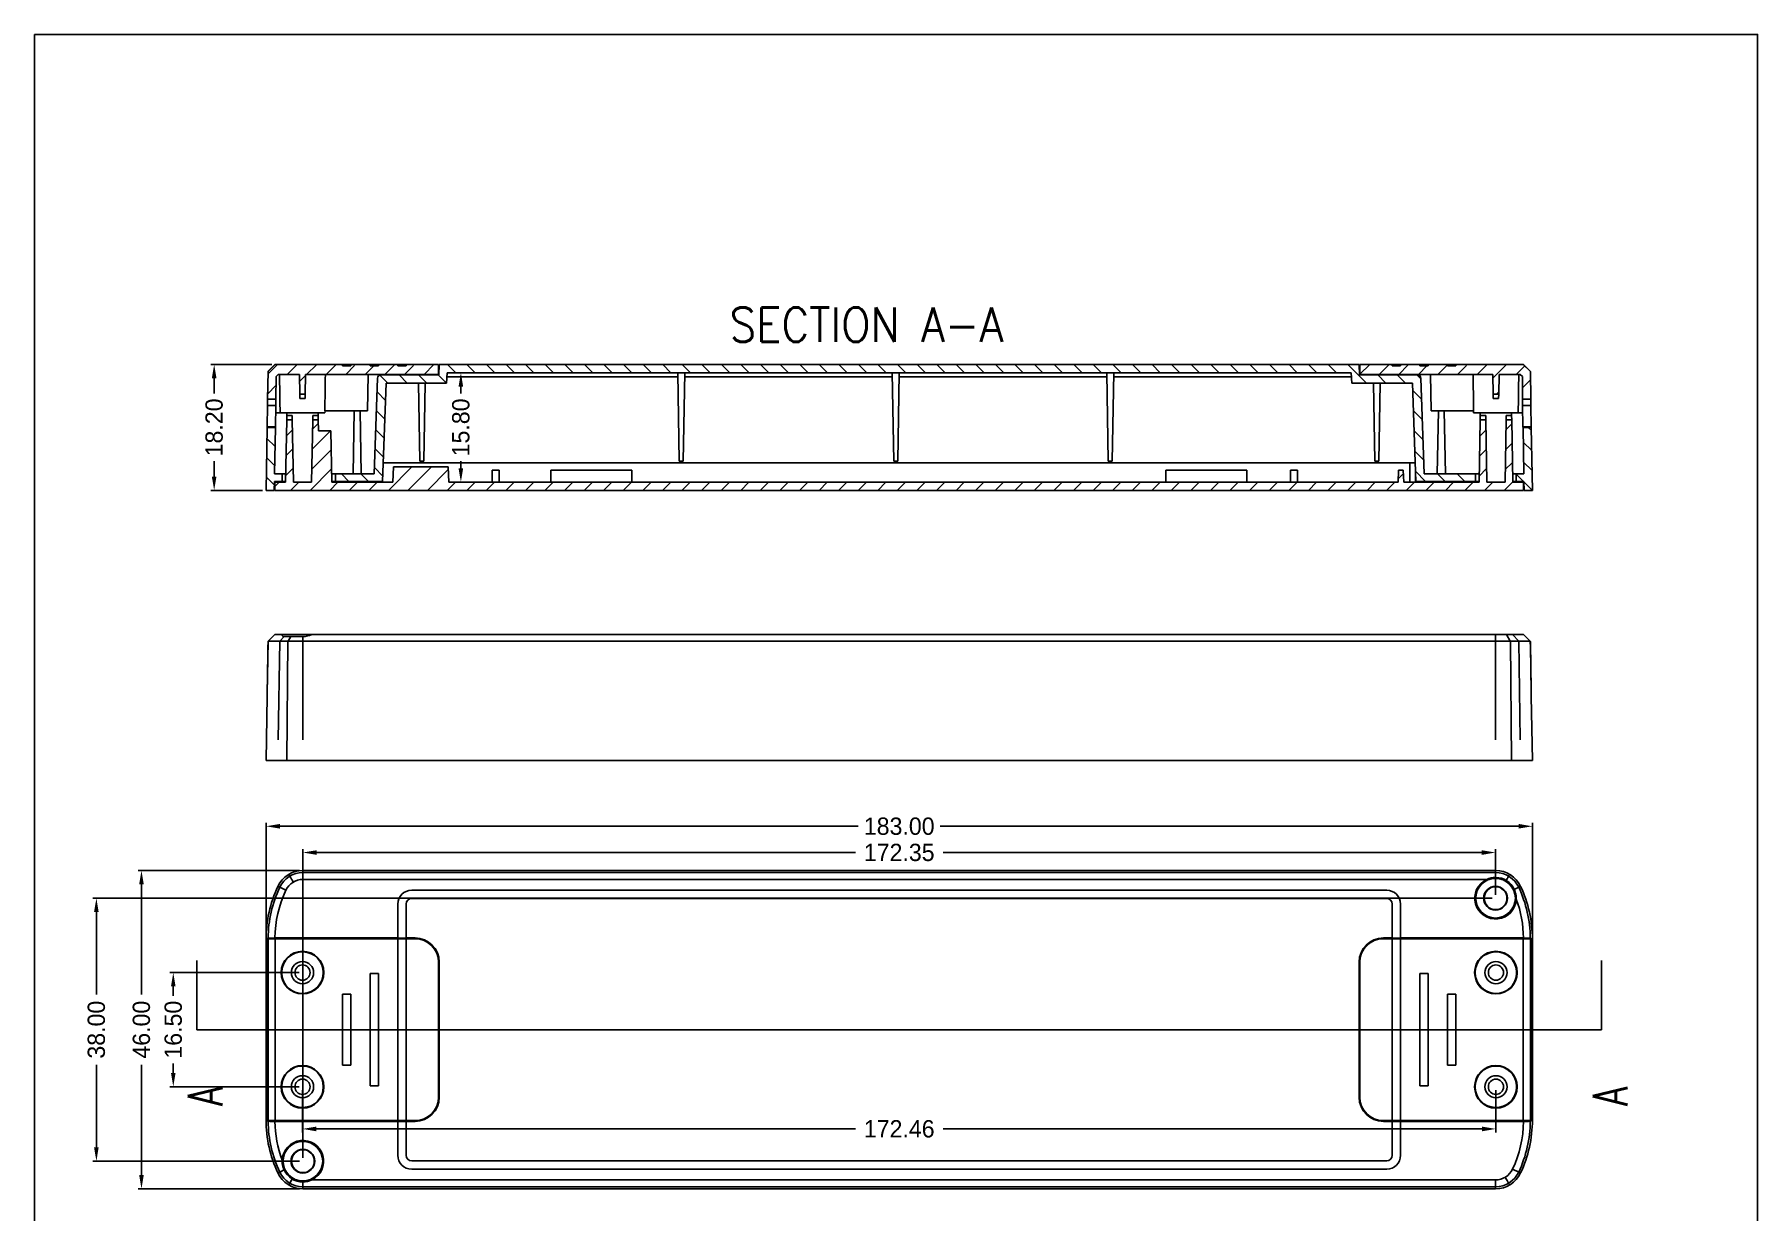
# Model space of a CAD drawing. Header units: millimetres. Extents: x 238 to 487, y 274 to 602.
# Drawn here: x 237.8 to 486.8, y 432 to 602.1 of the extents above; entities that cross this region are included whole.
import ezdxf
from ezdxf.lldxf.tags import DXFTag

# ---------------------------------------------------------------- set-up
doc = ezdxf.new("R2010")
doc.units = ezdxf.units.MM
doc.layers.get('0').update_dxf_attribs({"linetype": 'CONTINUOUS'})
doc.layers.get('Defpoints').update_dxf_attribs({"linetype": 'CONTINUOUS'})
for name, color, linetype in [('1', 7, 'CONTINUOUS'), ('11', 7, 'CONTINUOUS'), ('12', 7, 'CONTINUOUS'), ('13', 7, 'CONTINUOUS')]:
    doc.layers.add(name, color=color, linetype=linetype)
doc.layers.add('dim', color=82, linetype='CONTINUOUS', lineweight=9)
doc.styles.add('DEFAULT', font='simplex.shx')
tags = doc.linetypes.add('PHANTOM', pattern=[50.5, 18, -6.5, 6.5, -6.5, 6.5, -6.5]).pattern_tags.tags
tags[14:15] = [DXFTag(74, 4), DXFTag(75, 0), DXFTag(340, '0'), DXFTag(46, 0.0), DXFTag(50, 0.0), DXFTag(44, 0.0), DXFTag(45, 0.0)]
tags[12:13] = [DXFTag(74, 4), DXFTag(75, 0), DXFTag(340, '0'), DXFTag(46, 0.0), DXFTag(50, 0.0), DXFTag(44, 0.0), DXFTag(45, 0.0)]
tags[10:11] = [DXFTag(74, 4), DXFTag(75, 0), DXFTag(340, '0'), DXFTag(46, 0.0), DXFTag(50, 0.0), DXFTag(44, 0.0), DXFTag(45, 0.0)]
tags[8:9] = [DXFTag(74, 4), DXFTag(75, 0), DXFTag(340, '0'), DXFTag(46, 0.0), DXFTag(50, 0.0), DXFTag(44, 0.0), DXFTag(45, 0.0)]
tags[6:7] = [DXFTag(74, 4), DXFTag(75, 0), DXFTag(340, '0'), DXFTag(46, 0.0), DXFTag(50, 0.0), DXFTag(44, 0.0), DXFTag(45, 0.0)]
tags[4:5] = [DXFTag(74, 4), DXFTag(75, 0), DXFTag(340, '0'), DXFTag(46, 0.0), DXFTag(50, 0.0), DXFTag(44, 0.0), DXFTag(45, 0.0)]
doc.dimstyles.get("Standard").update_dxf_attribs({"dimtxt": 0.18, "dimasz": 0.18, "dimexe": 0.18, "dimexo": 0.0625, "dimgap": 0.09, "dimtad": 0, "dimzin": 0, "dimdsep": 46, "dimtxsty": 'Standard', "dimcen": 0.09, "dimadec": 0, "dimazin": 0, "dimtfac": 1, "dimtofl": 0, "dimtmove": 0, "dimatfit": 3, "dimfxl": 0, "dimtolj": 1, "dimtzin": 0, "dimarcsym": 0})

# ---------------------------------------------------------------- blocks, each defined once
blk = doc.blocks.new('HATCH1')
at = {"color": 155, "linetype": 'Continuous'}
for p, q in [((419.11, 569.62), (420.29, 570.8)), ((421.89, 569.57), (423.07, 570.75)), ((424.67, 569.52), (425.85, 570.7)), ((419.64, 558.84), (420.74, 559.94)), ((419.64, 556.01), (420.74, 557.11)), ((420.41, 553.95), (421.63, 555.17)), ((423.14, 553.85), (424.36, 555.07)), ((425.88, 553.76), (427.09, 554.98)), ((428.61, 553.66), (429.83, 554.88)), ((431.34, 553.57), (432.56, 554.78)), ((433.84, 553.24), (435.01, 554.4)), ((433.84, 550.41), (435.04, 551.61)), ((433.84, 547.58), (435.04, 548.78)), ((433.84, 544.75), (435.04, 545.95)), ((435.34, 543.42), (436.54, 544.62)), ((435.34, 540.59), (436.54, 541.79)), ((435.34, 537.77), (436.54, 538.97)), ((435.34, 534.94), (436.54, 536.14)), ((435.34, 532.11), (436.54, 533.31)), ((435.34, 529.28), (436.54, 530.48)), ((435.34, 526.45), (436.54, 527.65)), ((435.34, 523.62), (436.54, 524.82)), ((435.34, 520.8), (436.54, 522)), ((435.34, 517.97), (436.54, 519.17)), ((435.34, 515.14), (436.54, 516.34)), ((435.34, 512.31), (436.54, 513.51)), ((435.34, 509.48), (436.54, 510.68)), ((435.34, 506.65), (436.54, 507.85)), ((435.34, 503.82), (436.54, 505.02)), ((435.34, 501), (436.54, 502.2)), ((435.34, 498.17), (436.54, 499.37)), ((435.34, 495.34), (436.54, 496.54)), ((435.34, 492.51), (436.54, 493.71)), ((435.34, 489.68), (436.54, 490.88)), ((435.34, 486.85), (436.54, 488.05)), ((435.34, 484.03), (436.54, 485.23)), ((435.34, 481.2), (436.54, 482.4)), ((435.34, 478.37), (436.54, 479.57)), ((435.34, 475.54), (436.54, 476.74)), ((435.34, 472.71), (436.54, 473.91)), ((435.34, 469.88), (436.54, 471.08)), ((435.34, 467.05), (436.54, 468.25)), ((435.34, 464.23), (436.54, 465.43)), ((435.34, 461.4), (436.54, 462.6)), ((435.34, 458.57), (436.54, 459.77)), ((435.34, 455.74), (436.54, 456.94)), ((435.34, 452.91), (436.54, 454.11)), ((435.34, 450.08), (436.54, 451.28)), ((435.34, 447.26), (436.54, 448.46)), ((435.34, 444.43), (436.54, 445.63)), ((435.34, 441.6), (436.54, 442.8)), ((435.34, 438.77), (436.54, 439.97)), ((435.34, 435.94), (436.54, 437.14)), ((435.34, 433.11), (436.54, 434.31)), ((435.34, 430.29), (436.54, 431.49)), ((435.34, 427.46), (436.54, 428.66)), ((435.34, 424.63), (436.54, 425.83)), ((435.34, 421.8), (436.54, 423)), ((435.34, 418.97), (436.54, 420.17)), ((435.34, 416.14), (436.54, 417.34)), ((433.84, 411.81), (436.54, 414.51)), ((433.84, 408.99), (435.04, 410.19)), ((433.84, 406.16), (435.04, 407.36)), ((419.64, 403.27), (421.1, 404.73)), ((422.73, 403.53), (424.03, 404.84)), ((425.66, 403.63), (426.97, 404.94)), ((428.59, 403.74), (429.9, 405.04)), ((431.52, 403.84), (432.83, 405.14)), ((434.45, 403.94), (435.04, 404.53)), ((419.64, 400.44), (420.74, 401.54)), ((419.64, 397.61), (420.74, 398.71)), ((418.34, 387.83), (419.56, 389.05)), ((419.64, 389.13), (420.68, 390.16)), ((421.22, 387.88), (422.44, 389.1)), ((424.1, 387.93), (425.32, 389.15)), ((426.98, 387.98), (427.44, 388.44))]:
    blk.add_line(p, q, dxfattribs=at)
blk = doc.blocks.new('HATCH3')
at = {"color": 155, "linetype": 'Continuous'}
for p, q in [((418.91, 569.55), (419.54, 568.92)), ((420.48, 567.98), (421.55, 566.91)), ((423.36, 567.93), (424.33, 566.96)), ((426.24, 567.88), (427.11, 567.01)), ((418.34, 567.29), (419.54, 566.09)), ((418.34, 564.46), (421.44, 561.36)), ((421.42, 564.21), (424.22, 561.41)), ((424.3, 564.16), (426.94, 561.52)), ((427.18, 564.11), (428.02, 563.27)), ((418.34, 561.63), (419.54, 560.43)), ((418.34, 558.81), (419.54, 557.61)), ((418.34, 555.98), (419.54, 554.78)), ((418.34, 553.15), (421.74, 549.75)), ((418.34, 550.32), (421.74, 546.92)), ((418.34, 547.49), (421.34, 544.49)), ((418.34, 544.66), (419.54, 543.46)), ((418.34, 541.83), (419.54, 540.63)), ((418.34, 539.01), (419.54, 537.81)), ((418.34, 536.18), (419.54, 534.98)), ((418.34, 533.35), (419.54, 532.15)), ((418.34, 530.52), (419.54, 529.32)), ((418.34, 527.69), (419.54, 526.49)), ((418.34, 524.86), (419.54, 523.66)), ((418.34, 522.04), (419.54, 520.84)), ((418.34, 519.21), (419.54, 518.01)), ((418.34, 516.38), (419.54, 515.18)), ((418.34, 513.55), (419.54, 512.35)), ((418.34, 510.72), (419.54, 509.52)), ((418.34, 507.89), (419.54, 506.69)), ((418.34, 505.07), (419.54, 503.87)), ((418.34, 502.24), (419.54, 501.04)), ((418.34, 499.41), (419.54, 498.21)), ((418.34, 496.58), (419.54, 495.38)), ((418.34, 493.75), (419.54, 492.55)), ((418.34, 490.92), (419.54, 489.72)), ((418.34, 488.09), (419.54, 486.89)), ((418.34, 485.27), (419.54, 484.07)), ((418.34, 482.44), (419.54, 481.24)), ((418.34, 479.61), (419.54, 478.41)), ((418.34, 476.78), (419.54, 475.58)), ((418.34, 473.95), (419.54, 472.75)), ((418.34, 471.12), (419.54, 469.92)), ((418.34, 468.3), (419.54, 467.1)), ((418.34, 465.47), (419.54, 464.27)), ((418.34, 462.64), (419.54, 461.44)), ((418.34, 459.81), (419.54, 458.61)), ((418.34, 456.98), (419.54, 455.78)), ((418.34, 454.15), (419.54, 452.95)), ((418.34, 451.32), (419.54, 450.12)), ((418.34, 448.5), (419.54, 447.3)), ((418.34, 445.67), (419.54, 444.47)), ((418.34, 442.84), (419.54, 441.64)), ((418.34, 440.01), (419.54, 438.81)), ((418.34, 437.18), (419.54, 435.98)), ((418.34, 434.35), (419.54, 433.15)), ((418.34, 431.53), (419.54, 430.33)), ((418.34, 428.7), (419.54, 427.5)), ((418.34, 425.87), (419.54, 424.67)), ((418.34, 423.04), (419.54, 421.84)), ((418.34, 420.21), (419.54, 419.01)), ((418.34, 417.38), (419.54, 416.18)), ((418.34, 414.56), (419.54, 413.36)), ((418.34, 411.73), (419.54, 410.53)), ((418.34, 408.9), (419.54, 407.7)), ((418.34, 406.07), (419.54, 404.87)), ((420.03, 407.21), (420.77, 406.47)), ((418.34, 403.24), (419.54, 402.04)), ((418.34, 400.41), (419.54, 399.21)), ((418.34, 397.58), (419.54, 396.38)), ((418.34, 394.76), (419.54, 393.56)), ((420.41, 395.52), (421.48, 394.45)), ((423.28, 395.47), (424.26, 394.5)), ((426.16, 395.42), (427.04, 394.55)), ((418.34, 391.93), (419.6, 390.67)), ((421.34, 391.75), (422.38, 390.71)), ((424.22, 391.7), (425.16, 390.76)), ((427.1, 391.65), (427.94, 390.81))]:
    blk.add_line(p, q, dxfattribs=at)
blk = doc.blocks.new('HATCH5')
at = {"color": 155, "linetype": 'Continuous'}
for p, q in [((432.3, 570.59), (433.49, 569.39)), ((435.17, 570.54), (436.54, 569.17)), ((435.09, 567.79), (436.54, 566.34)), ((434.06, 565.99), (434.94, 565.11)), ((435.09, 564.96), (436.54, 563.51)), ((435.09, 562.13), (436.54, 560.68)), ((435.09, 559.31), (436.38, 558.02)), ((435.09, 556.48), (436.43, 555.13)), ((435.09, 553.65), (436.51, 552.23)), ((435.09, 550.82), (436.39, 549.53)), ((435.09, 547.99), (436.51, 546.57))]:
    blk.add_line(p, q, dxfattribs=at)
blk = doc.blocks.new('HATCH7')
at = {"color": 155, "linetype": 'Continuous'}
for p, q in [((435.12, 412.76), (436.54, 411.34)), ((435.09, 409.97), (436.54, 408.52)), ((435.09, 407.14), (436.42, 405.81)), ((435.09, 404.31), (436.37, 403.03)), ((435.09, 401.48), (436.53, 400.04)), ((435.09, 398.65), (436.37, 397.37)), ((434.54, 393.54), (436.49, 391.6)), ((435.09, 395.82), (436.43, 394.48)), ((432.24, 393.02), (432.57, 392.69)), ((433.16, 389.27), (434.32, 388.11)), ((435.09, 390.17), (436.33, 388.93))]:
    blk.add_line(p, q, dxfattribs=at)
blk = doc.blocks.new('ASSORTED_DRAFT1')
at = {"color": 32}
blk.add_solid([(350.41, 580.83), (346.41, 580.3), (346.41, 581.36), (350.41, 580.83)], dxfattribs=at)
blk = doc.blocks.new('ASSORTED_DRAFT2')
at = {"color": 32}
blk.add_solid([(350.41, 377.83), (346.41, 377.3), (346.41, 378.36), (350.41, 377.83)], dxfattribs=at)
blk = doc.blocks.new('*D7')
at = {"layer": 'Defpoints', "color": 0}
for p in [(253.26, 481.26), (276.59, 481.26), (276.59, 435.26)]:
    blk.add_point(p, dxfattribs=at)
at = {"layer": 'dim', "color": 0, "lineweight": -2}
for p, q in [((276.09, 481.26), (252.77, 481.26)), ((253.26, 479.26), (253.26, 463.34)), ((253.26, 437.26), (253.26, 453.18)), ((276.09, 435.26), (252.77, 435.26))]:
    blk.add_line(p, q, dxfattribs=at)
at = {"layer": 'dim', "color": 0}
for points in [[(252.93, 479.26), (253.6, 479.26), (253.26, 481.26)], [(252.93, 437.26), (253.6, 437.26), (253.26, 435.26)]]:
    blk.add_solid(points, dxfattribs=at)
at = {"layer": 'dim', "color": 0, "insert": (253.26, 458.26), "char_height": 2.5, "attachment_point": 5, "rotation": 90}
blk.add_mtext('\\A1;46.00', dxfattribs=at)
blk = doc.blocks.new('*D8')
at = {"layer": 'Defpoints', "color": 0}
for p in [(454.26, 487.65), (271.26, 471.31), (454.26, 471.31)]:
    blk.add_point(p, dxfattribs=at)
at = {"layer": 'dim', "color": 0, "lineweight": -2}
for p, q in [((271.26, 471.81), (271.26, 488.15)), ((454.26, 471.81), (454.26, 488.15)), ((273.26, 487.65), (356.84, 487.65)), ((452.26, 487.65), (368.68, 487.65))]:
    blk.add_line(p, q, dxfattribs=at)
at = {"layer": 'dim', "color": 0}
for points in [[(273.26, 487.99), (273.26, 487.32), (271.26, 487.65)], [(452.26, 487.99), (452.26, 487.32), (454.26, 487.65)]]:
    blk.add_solid(points, dxfattribs=at)
at = {"layer": 'dim', "color": 0, "insert": (362.76, 487.65), "char_height": 2.5, "attachment_point": 5}
blk.add_mtext('\\A1;183.00', dxfattribs=at)
blk = doc.blocks.new('*D9')
at = {"layer": 'Defpoints', "color": 0}
for p in [(276.53, 450.01), (448.99, 450.01), (448.99, 443.92)]:
    blk.add_point(p, dxfattribs=at)
at = {"layer": 'dim', "color": 0, "lineweight": -2}
for p, q in [((276.53, 449.51), (276.53, 443.42)), ((448.99, 449.51), (448.99, 443.42)), ((278.53, 443.92), (356.43, 443.92)), ((446.99, 443.92), (369.09, 443.92))]:
    blk.add_line(p, q, dxfattribs=at)
at = {"layer": 'dim', "color": 0}
for points in [[(278.53, 444.25), (278.53, 443.58), (276.53, 443.92)], [(446.99, 444.25), (446.99, 443.58), (448.99, 443.92)]]:
    blk.add_solid(points, dxfattribs=at)
at = {"layer": 'dim', "color": 0, "insert": (362.76, 443.92), "char_height": 2.5, "attachment_point": 5}
blk.add_mtext('\\A1;172.46', dxfattribs=at)
blk = doc.blocks.new('*D10')
at = {"layer": 'Defpoints', "color": 0}
for p in [(257.86, 466.51), (276.53, 466.51), (276.53, 450.01)]:
    blk.add_point(p, dxfattribs=at)
at = {"layer": 'dim', "color": 0, "lineweight": -2}
for p, q in [((276.03, 466.51), (257.36, 466.51)), ((257.86, 464.51), (257.86, 463.13)), ((257.86, 452.01), (257.86, 453.38)), ((276.03, 450.01), (257.36, 450.01))]:
    blk.add_line(p, q, dxfattribs=at)
at = {"layer": 'dim', "color": 0}
for points in [[(257.53, 464.51), (258.19, 464.51), (257.86, 466.51)], [(257.53, 452.01), (258.19, 452.01), (257.86, 450.01)]]:
    blk.add_solid(points, dxfattribs=at)
at = {"layer": 'dim', "color": 0, "insert": (257.86, 458.26), "char_height": 2.5, "attachment_point": 5, "rotation": 90}
blk.add_mtext('\\A1;16.50', dxfattribs=at)
blk = doc.blocks.new('*D11')
at = {"layer": 'Defpoints', "color": 0}
for p in [(246.75, 477.26), (448.93, 477.26), (276.59, 439.26)]:
    blk.add_point(p, dxfattribs=at)
at = {"layer": 'dim', "color": 0, "lineweight": -2}
for p, q in [((448.43, 477.26), (246.25, 477.26)), ((246.75, 475.26), (246.75, 463.34)), ((246.75, 441.26), (246.75, 453.18)), ((276.09, 439.26), (246.25, 439.26))]:
    blk.add_line(p, q, dxfattribs=at)
at = {"layer": 'dim', "color": 0}
for points in [[(246.41, 475.26), (247.08, 475.26), (246.75, 477.26)], [(246.41, 441.26), (247.08, 441.26), (246.75, 439.26)]]:
    blk.add_solid(points, dxfattribs=at)
at = {"layer": 'dim', "color": 0, "insert": (246.75, 458.26), "char_height": 2.5, "attachment_point": 5, "rotation": 90}
blk.add_mtext('\\A1;38.00', dxfattribs=at)
blk = doc.blocks.new('*D12')
at = {"layer": 'Defpoints', "color": 0}
for p in [(448.93, 483.86), (448.93, 477.26), (276.59, 439.26)]:
    blk.add_point(p, dxfattribs=at)
at = {"layer": 'dim', "color": 0, "lineweight": -2}
for p, q in [((276.59, 439.76), (276.59, 484.36)), ((278.59, 483.86), (356.43, 483.86)), ((446.93, 483.86), (369.09, 483.86)), ((448.93, 477.76), (448.93, 484.36))]:
    blk.add_line(p, q, dxfattribs=at)
at = {"layer": 'dim', "color": 0}
for points in [[(278.59, 484.19), (278.59, 483.52), (276.59, 483.86)], [(446.93, 484.19), (446.93, 483.52), (448.93, 483.86)]]:
    blk.add_solid(points, dxfattribs=at)
at = {"layer": 'dim', "color": 0, "insert": (362.76, 483.86), "char_height": 2.5, "attachment_point": 5}
blk.add_mtext('\\A1;172.35', dxfattribs=at)
blk = doc.blocks.new('*D13')
at = {"layer": 'Defpoints', "color": 0}
for p in [(263.77, 554.39), (272.58, 554.39), (271.26, 536.19)]:
    blk.add_point(p, dxfattribs=at)
at = {"layer": 'dim', "color": 0, "lineweight": -2}
for p, q in [((272.08, 554.39), (263.27, 554.39)), ((263.77, 552.39), (263.77, 550.17)), ((263.77, 538.19), (263.77, 540.42)), ((270.76, 536.19), (263.27, 536.19))]:
    blk.add_line(p, q, dxfattribs=at)
at = {"layer": 'dim', "color": 0}
for points in [[(263.43, 552.39), (264.1, 552.39), (263.77, 554.39)], [(263.43, 538.19), (264.1, 538.19), (263.77, 536.19)]]:
    blk.add_solid(points, dxfattribs=at)
at = {"layer": 'dim', "color": 0, "insert": (263.77, 545.29), "char_height": 2.5, "attachment_point": 5, "rotation": 90}
blk.add_mtext('\\A1;18.20', dxfattribs=at)
blk = doc.blocks.new('*D14')
at = {"layer": 'Defpoints', "color": 0}
for p in [(297.44, 553.19), (299.42, 553.19), (297.66, 537.39)]:
    blk.add_point(p, dxfattribs=at)
at = {"layer": 'dim', "color": 0, "lineweight": -2}
for p, q in [((297.94, 553.19), (299.92, 553.19)), ((299.42, 551.19), (299.42, 550.17)), ((299.42, 539.39), (299.42, 540.42)), ((298.16, 537.39), (299.92, 537.39))]:
    blk.add_line(p, q, dxfattribs=at)
at = {"layer": 'dim', "color": 0}
for points in [[(299.08, 551.19), (299.75, 551.19), (299.42, 553.19)], [(299.08, 539.39), (299.75, 539.39), (299.42, 537.39)]]:
    blk.add_solid(points, dxfattribs=at)
at = {"layer": 'dim', "color": 0, "insert": (299.42, 545.29), "char_height": 2.5, "attachment_point": 5, "rotation": 90}
blk.add_mtext('\\A1;15.80', dxfattribs=at)

msp = doc.modelspace()

# ---------------------------------------------------------------- linework, layer by layer
at = {"color": 6}
msp.add_lwpolyline([(237.8, 602.075), (486.792, 602.075), (486.792, 274.213), (237.8, 274.213)], close=True, dxfattribs=at)
at = {"layer": '1', "color": 32, "linetype": 'Continuous'}
for p, q in [((261.261, 468.259), (261.261, 458.259)), ((464.261, 468.259), (464.261, 458.259))]:
    msp.add_line(p, q, dxfattribs=at)
at = {"layer": '1', "color": 32, "linetype": 'PHANTOM'}
msp.add_line((464.261, 458.259), (261.261, 458.259), dxfattribs=at)
at = {"layer": '11', "color": 7, "linetype": 'Continuous'}
for p, q in [((272.55, 554.392), (272.579, 554.392)), ((287.876, 552.892), (296.227, 552.892)), ((291.511, 554.392), (290.311, 554.392)), ((292.723, 552.892), (292.726, 552.942)), ((296.227, 552.892), (296.305, 554.392)), ((429.217, 554.392), (296.305, 554.392)), ((297.365, 551.692), (297.444, 553.192)), ((428.078, 553.192), (297.444, 553.192)), ((330.973, 540.392), (330.75, 553.192)), ((331.549, 540.392), (331.772, 553.192)), ((361.973, 540.392), (361.75, 553.192)), ((362.549, 540.392), (362.772, 553.192)), ((392.973, 540.392), (392.75, 553.192)), ((393.549, 540.392), (393.772, 553.192)), ((428.078, 553.192), (428.157, 551.692)), ((429.217, 554.392), (429.295, 552.892)), ((429.295, 552.892), (437.646, 552.892)), ((432.796, 552.942), (432.799, 552.892)), ((435.211, 554.392), (434.011, 554.392)), ((452.972, 554.392), (452.943, 554.392)), ((286.893, 538.592), (287.376, 552.409)), ((288.115, 537.492), (288.611, 551.692)), ((288.611, 551.692), (297.365, 551.692)), ((293.474, 540.392), (293.276, 551.692)), ((294.049, 540.392), (294.246, 551.692)), ((297.415, 552.624), (330.76, 552.624)), ((331.762, 552.624), (361.76, 552.624)), ((362.762, 552.624), (392.76, 552.624)), ((393.762, 552.624), (428.107, 552.624)), ((428.157, 551.692), (436.911, 551.692)), ((431.474, 540.392), (431.276, 551.692)), ((432.049, 540.392), (432.246, 551.692)), ((436.911, 551.692), (437.407, 537.492)), ((438.146, 552.409), (438.629, 538.592)), ((271.42, 545.292), (271.422, 545.392)), ((272.622, 545.392), (272.62, 545.292)), ((283.833, 538.592), (283.992, 547.692)), ((285.013, 538.592), (284.854, 547.692)), ((440.509, 538.592), (440.668, 547.692)), ((441.689, 538.592), (441.53, 547.692)), ((452.902, 545.292), (452.9, 545.392)), ((454.1, 545.392), (454.102, 545.292)), ((271.42, 545.292), (271.261, 536.192)), ((271.42, 545.292), (272.62, 545.292)), ((272.62, 545.292), (272.503, 538.592)), ((453.019, 538.592), (452.902, 545.292)), ((452.902, 545.292), (454.102, 545.292)), ((454.261, 536.192), (454.102, 545.292)), ((293.474, 540.392), (294.049, 540.392)), ((331.549, 540.392), (330.973, 540.392)), ((362.549, 540.392), (361.973, 540.392)), ((393.549, 540.392), (392.973, 540.392)), ((431.474, 540.392), (432.049, 540.392)), ((272.503, 538.592), (273.596, 538.592)), ((273.596, 538.592), (273.596, 537.492)), ((273.596, 538.592), (274.092, 538.592)), ((280.745, 538.592), (281.283, 538.592)), ((281.283, 537.492), (281.283, 538.592)), ((281.283, 538.592), (286.893, 538.592)), ((438.629, 538.592), (446.056, 538.592)), ((446.056, 538.592), (446.056, 537.492)), ((446.056, 538.592), (446.577, 538.592)), ((451.405, 538.592), (451.926, 538.592)), ((451.926, 537.492), (451.926, 538.592)), ((451.926, 538.592), (453.019, 538.592)), ((271.261, 536.192), (272.461, 536.192)), ((272.484, 537.492), (272.461, 536.192)), ((272.484, 537.492), (273.596, 537.492)), ((273.596, 537.492), (274.074, 537.492)), ((280.764, 537.492), (281.283, 537.492)), ((281.283, 537.492), (288.115, 537.492)), ((437.407, 537.492), (446.056, 537.492)), ((445.382, 537.492), (445.383, 537.442)), ((445.383, 537.442), (446.557, 537.442)), ((446.056, 537.492), (446.558, 537.492)), ((451.424, 537.492), (451.926, 537.492)), ((451.449, 537.392), (451.448, 537.442)), ((451.448, 537.442), (452.317, 537.442)), ((451.926, 537.492), (453.038, 537.492)), ((453.061, 536.192), (453.038, 537.492)), ((453.061, 536.192), (454.261, 536.192)), ((273.24, 514.392), (271.563, 514.392)), ((272.55, 515.362), (273.592, 515.362)), ((273.015, 500.162), (273.24, 514.392)), ((273.875, 515.082), (273.24, 514.392)), ((276.588, 514.392), (273.24, 514.392)), ((277.871, 515.362), (273.592, 515.362)), ((273.875, 515.082), (276.588, 515.082)), ((276.588, 515.082), (276.588, 514.392)), ((276.588, 514.392), (276.588, 500.163)), ((448.934, 514.392), (276.588, 514.392)), ((277.871, 515.362), (448.934, 515.362)), ((448.934, 515.362), (448.934, 514.392)), ((448.934, 515.362), (451.389, 515.362)), ((452.282, 514.392), (448.934, 514.392)), ((448.934, 514.392), (448.934, 500.163)), ((451.389, 515.362), (452.282, 514.392)), ((451.389, 515.362), (452.972, 515.362)), ((452.507, 500.162), (452.282, 514.392)), ((453.959, 514.392), (452.282, 514.392)), ((271.261, 497.162), (271.423, 506.432)), ((454.261, 497.162), (454.099, 506.432)), ((272.967, 497.162), (271.261, 497.162)), ((276.588, 497.162), (272.967, 497.162)), ((276.588, 497.162), (448.934, 497.162)), ((448.934, 497.162), (452.555, 497.162)), ((452.555, 497.162), (454.261, 497.162)), ((276.588, 480.958), (276.588, 481.259)), ((276.588, 481.259), (448.934, 481.259)), ((276.588, 480.958), (276.588, 479.971)), ((276.588, 480.958), (448.934, 480.958)), ((448.934, 480.958), (448.934, 481.259)), ((448.934, 480.958), (448.934, 480.256)), ((272.967, 478.959), (273.24, 478.831)), ((273.24, 478.831), (274.133, 478.411)), ((447.651, 479.971), (276.588, 479.971)), ((433.211, 478.409), (292.311, 478.409)), ((452.282, 478.831), (451.647, 478.533)), ((452.555, 478.959), (452.282, 478.831)), ((290.311, 476.409), (290.311, 471.509)), ((291.511, 476.409), (291.511, 471.509)), ((433.211, 477.209), (292.311, 477.209)), ((434.011, 471.509), (434.011, 476.409)), ((435.211, 471.509), (435.211, 476.409)), ((271.261, 471.309), (271.423, 471.309)), ((271.261, 445.209), (271.261, 471.309)), ((271.422, 470.934), (271.42, 470.934)), ((271.42, 445.584), (271.42, 470.934)), ((271.429, 471.434), (272.629, 471.434)), ((272.55, 471.509), (290.311, 471.509)), ((283.882, 471.396), (284.082, 471.496)), ((284.082, 471.496), (284.763, 471.496)), ((284.082, 471.496), (284.082, 471.396)), ((284.763, 471.496), (284.963, 471.396)), ((284.763, 471.396), (284.763, 471.496)), ((286.993, 471.396), (287.376, 471.491)), ((287.876, 471.496), (292.723, 471.496)), ((290.311, 471.507), (290.311, 471.509)), ((291.511, 471.507), (290.311, 471.507)), ((291.511, 471.509), (292.802, 471.509)), ((291.511, 471.507), (291.511, 471.509)), ((292.723, 471.496), (292.802, 471.509)), ((432.72, 471.509), (432.799, 471.496)), ((434.011, 471.509), (432.72, 471.509)), ((437.646, 471.496), (432.799, 471.496)), ((434.011, 471.509), (434.011, 471.507)), ((435.211, 471.507), (434.011, 471.507)), ((452.972, 471.509), (435.211, 471.509)), ((435.211, 471.509), (435.211, 471.507)), ((438.529, 471.396), (438.146, 471.491)), ((440.559, 471.396), (440.759, 471.496)), ((440.759, 471.496), (441.44, 471.496)), ((440.759, 471.396), (440.759, 471.496)), ((441.44, 471.496), (441.64, 471.396)), ((441.44, 471.496), (441.44, 471.396)), ((452.893, 471.434), (454.093, 471.434)), ((454.261, 471.309), (454.099, 471.309)), ((454.102, 470.934), (454.1, 470.934)), ((454.102, 445.584), (454.102, 470.934)), ((454.261, 445.209), (454.261, 471.309)), ((296.305, 468.01), (296.227, 467.997)), ((296.227, 467.997), (296.227, 448.52)), ((296.305, 468.01), (296.305, 448.507)), ((429.295, 467.997), (429.217, 468.01)), ((429.217, 468.01), (429.217, 448.507)), ((429.295, 467.997), (429.295, 448.52)), ((296.227, 448.52), (296.305, 448.507)), ((429.217, 448.507), (429.295, 448.52)), ((271.261, 445.209), (271.423, 445.209)), ((271.42, 445.584), (271.422, 445.584)), ((272.629, 445.084), (271.429, 445.084)), ((272.55, 445.009), (290.311, 445.009)), ((284.082, 445.022), (283.882, 445.122)), ((284.082, 445.022), (284.082, 445.122)), ((284.763, 445.022), (284.082, 445.022)), ((284.963, 445.122), (284.763, 445.022)), ((284.763, 445.122), (284.763, 445.022)), ((286.993, 445.122), (287.376, 445.026)), ((287.876, 445.022), (292.723, 445.022)), ((290.311, 445.009), (290.311, 445.01)), ((290.311, 445.01), (291.511, 445.01)), ((290.311, 445.009), (290.311, 440.109)), ((291.511, 445.009), (291.511, 445.01)), ((291.511, 445.009), (291.511, 440.109)), ((291.511, 445.009), (292.802, 445.009)), ((292.802, 445.009), (292.723, 445.022)), ((432.799, 445.022), (432.72, 445.009)), ((434.011, 445.009), (432.72, 445.009)), ((437.646, 445.022), (432.799, 445.022)), ((434.011, 445.01), (435.211, 445.01)), ((434.011, 445.01), (434.011, 445.009)), ((434.011, 440.109), (434.011, 445.009)), ((435.211, 445.01), (435.211, 445.009)), ((435.211, 440.109), (435.211, 445.009)), ((452.972, 445.009), (435.211, 445.009)), ((438.529, 445.122), (438.146, 445.026)), ((440.759, 445.022), (440.559, 445.122)), ((440.759, 445.122), (440.759, 445.022)), ((441.44, 445.022), (440.759, 445.022)), ((441.64, 445.122), (441.44, 445.022)), ((441.44, 445.022), (441.44, 445.122)), ((454.093, 445.084), (452.893, 445.084)), ((454.261, 445.209), (454.099, 445.209)), ((454.1, 445.584), (454.102, 445.584)), ((292.311, 439.309), (433.211, 439.309)), ((272.967, 437.559), (273.24, 437.687)), ((273.875, 437.985), (273.24, 437.687)), ((276.588, 436.261), (276.588, 435.56)), ((277.871, 436.547), (448.934, 436.547)), ((292.311, 438.109), (433.211, 438.109)), ((448.934, 436.547), (448.934, 435.56)), ((451.389, 438.106), (452.282, 437.687)), ((452.555, 437.559), (452.282, 437.687)), ((276.588, 435.56), (276.588, 435.259)), ((448.934, 435.56), (276.588, 435.56)), ((276.588, 435.259), (448.934, 435.259)), ((448.934, 435.56), (448.934, 435.259))]:
    msp.add_line(p, q, dxfattribs=at)
at = {"layer": '11', "color": 155, "linetype": 'Continuous'}
for p, q in [((274.264, 497.162), (274.427, 514.392)), ((274.83, 515.082), (274.439, 514.392)), ((451.067, 514.392), (450.509, 515.362)), ((451.095, 514.392), (451.258, 497.162)), ((274.71, 480.446), (274.567, 480.711)), ((450.955, 480.711), (450.812, 480.446)), ((271.428, 471.429), (272.628, 471.429)), ((287.393, 471.396), (287.393, 471.492)), ((294.218, 471.161), (294.297, 471.174)), ((431.225, 471.174), (431.304, 471.161)), ((438.129, 471.492), (438.129, 471.396)), ((452.894, 471.429), (454.094, 471.429)), ((272.628, 445.088), (271.428, 445.088)), ((287.393, 445.025), (287.393, 445.122)), ((294.297, 445.343), (294.218, 445.356)), ((431.304, 445.356), (431.225, 445.343)), ((438.129, 445.122), (438.129, 445.025)), ((454.094, 445.088), (452.894, 445.088)), ((274.567, 435.807), (274.71, 436.072)), ((450.812, 436.072), (450.955, 435.807))]:
    msp.add_line(p, q, dxfattribs=at)
at = {"layer": '11', "color": 7, "linetype": 'Continuous'}
for centre in [(448.934, 477.259), (276.588, 439.259)]:
    msp.add_circle(centre, 2.862, dxfattribs=at)
at = {"layer": '11', "color": 7, "linetype": 'Continuous', "extrusion": (0, 0, -1)}
for centre, radius in [((-448.934, 477.259), 1.713), ((-448.934, 477.259), 1.653), ((-276.588, 439.259), 1.713), ((-276.588, 439.259), 1.653)]:
    msp.add_circle(centre, radius, dxfattribs=at)
at = {"layer": '11', "color": 7, "linetype": 'Continuous'}
for centre, radius, start, end in [((287.876, 552.392), 0.5, 90, 178), ((437.646, 552.392), 0.5, 2, 90), ((276.588, 477.259), 4, 90, 154.8499), ((289.261, 471.309), 18, 154.8499, 180), ((289.261, 471.309), 16.712, 154.8499, 179.31466), ((276.588, 477.259), 2.712, 90, 154.8499), ((292.311, 476.409), 2, 90, 180), ((433.211, 476.409), 2, 0, 90), ((448.934, 477.259), 2.998, 25.1501, 90), ((292.311, 476.409), 0.8, 90, 180), ((433.211, 476.409), 0.8, 0, 90), ((436.261, 471.309), 16.712, 0.68534, 20.34427), ((289.261, 445.209), 16.712, 180.68534, 200.34427), ((436.261, 445.209), 16.712, 334.8499, 359.31466), ((436.261, 445.209), 18, 334.8499, 0), ((292.311, 440.109), 2, 180, 270), ((292.311, 440.109), 0.8, 180, 270), ((433.211, 440.109), 2, 270, 0), ((433.211, 440.109), 0.8, 270, 0), ((276.588, 439.259), 2.998, 205.1501, 270), ((448.934, 439.259), 2.712, 270, 334.8499), ((448.934, 439.259), 4, 270, 334.8499)]:
    msp.add_arc(centre, radius, start, end, dxfattribs=at)
at = {"layer": '11', "color": 7, "linetype": 'Continuous', "extrusion": (0, 0, -1)}
for centre, radius, start, end in [((-276.588, 477.259), 3.699, 25.1501, 90), ((-448.934, 477.259), 4, 90, 154.8499), ((-448.934, 477.259), 3.699, 90, 154.8499), ((-289.261, 471.309), 17.699, 0.6197, 25.1501), ((-448.934, 477.259), 3, 182.67058, 64.68855), ((-436.261, 471.309), 17.699, 154.8499, 179.3803), ((-436.261, 471.309), 18, 154.8499, 180), ((-289.261, 445.209), 18, 334.8499, 0), ((-289.261, 445.209), 17.699, 334.8499, 359.3803), ((-436.261, 445.209), 17.699, 180.6197, 205.1501), ((-276.588, 439.259), 3, 2.67058, 244.68855), ((-276.588, 439.259), 4, 270, 334.8499), ((-276.588, 439.259), 3.699, 270, 334.8499), ((-448.934, 439.259), 3.699, 205.1501, 270)]:
    msp.add_arc(centre, radius, start, end, dxfattribs=at)
for centre, major_axis, ratio, start_param, end_param in [((276.588, 518.053), (-3.023, 0), 0.9827334, 4.2742733, 4.712389), ((292.8, 468.009), (-3.457, -0.576), 0.9985916, 1.7360302, 3.306369), ((432.722, 468.009), (3.457, -0.576), 0.9985916, 2.9768163, 4.5471551), ((292.8, 448.509), (-3.457, 0.576), 0.9985916, 2.9768163, 4.5471551), ((432.722, 448.509), (3.457, 0.576), 0.9985916, 1.7360302, 3.306369)]:
    msp.add_ellipse(centre, major_axis=major_axis, ratio=ratio, start_param=start_param, end_param=end_param, dxfattribs=at)
at = {"layer": '11', "color": 7, "linetype": 'Continuous'}
for centre, major_axis, ratio, start_param, end_param in [((448.934, 477.233), (0, 3.023), 0.9999632, 0, 0.4381157), ((271.429, 470.934), (0, 0.5), 0.0174551, 0.7221998, 1.5707963), ((272.629, 470.934), (0, 0.5), 0.0174551, 0.0087267, 0.3925096), ((287.876, 471.491), (-0.5, 0), 0.0087269, 4.712389, 6.2482837), ((292.722, 467.996), (-3.457, -0.576), 0.9985916, 2.9768163, 4.5471551), ((432.8, 467.996), (3.457, -0.576), 0.9985916, 1.7360302, 3.306369), ((437.646, 471.491), (-0.5, 0), 0.0087269, 3.1764942, 4.712389), ((452.893, 470.934), (0, 0.5), 0.0174551, 5.8906757, 6.2744586), ((454.093, 470.934), (0, 0.5), 0.0174551, 4.712389, 5.5609855), ((292.722, 448.522), (-3.457, 0.576), 0.9985916, 1.7360302, 3.306369), ((432.8, 448.522), (3.457, 0.576), 0.9985916, 2.9768163, 4.5471551), ((271.429, 445.584), (0, 0.5), 0.0174551, 1.5707963, 2.4193928), ((272.629, 445.584), (0, 0.5), 0.0174551, 2.749083, 3.1328659), ((287.876, 445.026), (-0.5, 0), 0.0087269, 0.0349016, 1.5707963), ((437.646, 445.026), (-0.5, 0), 0.0087269, 1.5707963, 3.1066911), ((452.893, 445.584), (0, 0.5), 0.0174551, 3.1503194, 3.5341023), ((454.093, 445.584), (0, 0.5), 0.0174551, 3.8637925, 4.712389), ((276.588, 439.285), (0, 3.023), 0.9999632, 3.1415927, 3.5797083)]:
    msp.add_ellipse(centre, major_axis=major_axis, ratio=ratio, start_param=start_param, end_param=end_param, dxfattribs=at)
for points in [[(271.563, 553.422), (271.563, 553.412), (271.562, 553.402), (271.562, 553.393)], [(271.563, 553.422), (271.892, 553.745), (272.221, 554.068), (272.55, 554.392)], [(453.959, 553.422), (453.63, 553.745), (453.301, 554.068), (452.972, 554.392)], [(453.96, 553.393), (453.96, 553.402), (453.959, 553.412), (453.959, 553.422)], [(271.429, 506.758), (271.474, 509.303), (271.518, 511.848), (271.563, 514.392)], [(271.563, 514.392), (271.892, 514.716), (272.221, 515.039), (272.55, 515.362)], [(453.959, 514.392), (453.63, 514.716), (453.301, 515.039), (452.972, 515.362)], [(454.093, 506.758), (454.049, 509.303), (454.004, 511.848), (453.959, 514.392)], [(271.429, 506.758), (271.427, 506.638), (271.424, 506.522), (271.423, 506.432)], [(454.099, 506.432), (454.098, 506.522), (454.095, 506.638), (454.093, 506.758)], [(271.423, 471.309), (271.424, 471.388), (271.427, 471.433), (271.429, 471.434)], [(271.563, 471.5), (271.518, 471.478), (271.474, 471.456), (271.429, 471.434)], [(271.563, 471.5), (271.892, 471.503), (272.221, 471.506), (272.55, 471.509)], [(453.959, 471.5), (453.63, 471.503), (453.301, 471.506), (452.972, 471.509)], [(454.093, 471.434), (454.049, 471.456), (454.004, 471.478), (453.959, 471.5)], [(454.093, 471.434), (454.095, 471.433), (454.098, 471.388), (454.099, 471.309)], [(271.429, 445.084), (271.427, 445.085), (271.424, 445.129), (271.423, 445.209)], [(271.429, 445.084), (271.474, 445.062), (271.518, 445.039), (271.563, 445.017)], [(271.563, 445.017), (271.892, 445.014), (272.221, 445.012), (272.55, 445.009)], [(453.959, 445.017), (453.63, 445.014), (453.301, 445.012), (452.972, 445.009)], [(454.093, 445.084), (454.049, 445.062), (454.004, 445.039), (453.959, 445.017)], [(454.099, 445.209), (454.098, 445.129), (454.095, 445.085), (454.093, 445.084)]]:
    msp.add_open_spline(points, degree=3, dxfattribs=at)
for points, knots in [([(273.589, 515.312), (273.589, 515.246), (273.607, 515.194), (273.669, 515.131), (273.7, 515.112), (273.777, 515.088), (273.822, 515.082), (273.875, 515.082)], [0, 0, 0, 0, 0.4452084, 0.4452084, 0.7226042, 0.7226042, 1, 1, 1, 1]), ([(451.931, 477.119), (451.941, 477.353), (451.924, 477.59), (451.853, 477.951), (451.822, 478.071), (451.745, 478.306), (451.7, 478.42), (451.647, 478.533)], [0, 0, 0, 0, 0.5, 0.5, 0.75, 0.75, 1, 1, 1, 1]), ([(273.592, 439.399), (273.581, 439.164), (273.598, 438.927), (273.669, 438.567), (273.7, 438.446), (273.777, 438.212), (273.822, 438.097), (273.875, 437.985)], [0, 0, 0, 0, 0.5, 0.5, 0.75, 0.75, 1, 1, 1, 1])]:
    msp.add_open_spline(points, degree=3, knots=knots, dxfattribs=at)
at = {"layer": '11', "color": 155, "linetype": 'Continuous'}
for points, knots in [([(275.189, 479.582), (275.028, 479.865), (274.868, 480.149), (274.709, 480.436), (274.707, 480.44), (274.705, 480.443)], [0, 0, 0, 0, 0.9884302, 0.9884302, 1, 1, 1, 1]), ([(450.817, 480.443), (450.8, 480.413), (450.783, 480.383), (450.67, 480.178), (450.572, 480.004), (450.474, 479.83)], [0, 0, 0, 0, 0.1474562, 0.1474562, 1, 1, 1, 1]), ([(274.705, 436.075), (274.809, 436.262), (274.914, 436.449), (275.029, 436.653), (275.039, 436.67), (275.048, 436.687)], [0, 0, 0, 0, 0.916685, 0.916685, 1, 1, 1, 1]), ([(450.333, 436.935), (450.456, 436.72), (450.577, 436.505), (450.737, 436.218), (450.777, 436.146), (450.817, 436.075)], [0, 0, 0, 0, 0.7510868, 0.7510868, 1, 1, 1, 1])]:
    msp.add_open_spline(points, degree=3, knots=knots, dxfattribs=at)
at = {"layer": '12', "color": 7, "linetype": 'Continuous'}
for p, q in [((274.253, 546.392), (274.096, 537.392)), ((274.264, 546.992), (274.253, 546.392)), ((275.059, 546.392), (274.253, 546.392)), ((274.271, 547.392), (274.264, 546.992)), ((275.049, 546.992), (274.264, 546.992)), ((275.049, 546.992), (275.059, 546.392)), ((275.059, 546.392), (275.216, 537.392)), ((277.846, 537.392), (278.003, 546.392)), ((278.003, 546.392), (278.014, 546.992)), ((278.809, 546.392), (278.003, 546.392)), ((278.799, 546.992), (278.014, 546.992)), ((278.799, 546.992), (278.792, 547.392)), ((278.809, 546.392), (278.799, 546.992)), ((278.837, 544.792), (278.809, 546.392)), ((446.713, 546.392), (446.556, 537.392)), ((446.723, 546.992), (446.713, 546.392)), ((447.519, 546.392), (446.713, 546.392)), ((446.73, 547.392), (446.723, 546.992)), ((447.508, 546.992), (446.723, 546.992)), ((447.508, 546.992), (447.519, 546.392)), ((447.519, 546.392), (447.676, 537.392)), ((450.306, 537.392), (450.463, 546.392)), ((450.463, 546.392), (450.473, 546.992)), ((451.269, 546.392), (450.463, 546.392)), ((451.258, 546.992), (450.473, 546.992)), ((451.258, 546.992), (451.251, 547.392)), ((451.269, 546.392), (451.258, 546.992)), ((451.426, 537.392), (451.269, 546.392)), ((280.637, 544.792), (278.837, 544.792)), ((280.766, 537.392), (280.637, 544.792)), ((436.561, 540.192), (288.211, 540.192)), ((289.678, 539.592), (289.602, 537.392)), ((297.584, 539.592), (289.678, 539.592)), ((297.661, 537.392), (297.584, 539.592)), ((304.928, 539.092), (303.928, 539.092)), ((303.928, 537.392), (303.928, 539.092)), ((304.928, 537.392), (304.928, 539.092)), ((324.111, 539.092), (312.411, 539.092)), ((312.411, 537.392), (312.411, 539.092)), ((324.111, 537.392), (324.111, 539.092)), ((413.011, 539.092), (401.311, 539.092)), ((401.311, 537.392), (401.311, 539.092)), ((413.011, 537.392), (413.011, 539.092)), ((419.311, 537.392), (419.311, 539.092)), ((419.311, 539.092), (420.311, 539.092)), ((420.311, 537.392), (420.311, 539.092)), ((434.92, 539.092), (434.861, 537.392)), ((435.602, 539.092), (434.92, 539.092)), ((435.661, 537.392), (435.602, 539.092)), ((436.561, 540.192), (436.561, 537.392)), ((437.313, 540.192), (436.561, 540.192)), ((437.361, 537.392), (437.361, 538.806)), ((272.531, 536.192), (272.552, 537.392)), ((452.991, 536.192), (272.531, 536.192)), ((274.096, 537.392), (272.552, 537.392)), ((277.846, 537.392), (275.216, 537.392)), ((289.602, 537.392), (280.766, 537.392)), ((434.861, 537.392), (297.661, 537.392)), ((446.556, 537.392), (435.661, 537.392)), ((443.889, 537.392), (443.888, 537.492)), ((450.306, 537.392), (447.676, 537.392)), ((452.97, 537.392), (451.426, 537.392)), ((452.97, 537.392), (452.991, 536.192))]:
    msp.add_line(p, q, dxfattribs=at)
at = {"layer": '12', "color": 7, "linetype": 'Continuous', "extrusion": (0, 0, -1)}
for centre in [(-276.531, 466.509), (-276.531, 450.009)]:
    msp.add_circle(centre, 1.1, dxfattribs=at)
at = {"layer": '12', "color": 7, "linetype": 'Continuous'}
for centre in [(448.991, 466.509), (448.991, 450.009)]:
    msp.add_circle(centre, 1.1, dxfattribs=at)
for points in [[(272.648, 537.492), (272.647, 537.458), (272.646, 537.425), (272.646, 537.392)], [(273.608, 537.492), (273.608, 537.458), (273.609, 537.425), (273.61, 537.392)]]:
    msp.add_open_spline(points, degree=3, dxfattribs=at)
at = {"layer": '13', "color": 7, "linetype": 'Continuous'}
for p, q in [((271.561, 553.392), (271.491, 549.392)), ((272.579, 554.392), (271.561, 553.392)), ((282.311, 554.392), (272.579, 554.392)), ((273.032, 552.942), (272.713, 552.629)), ((273.032, 552.942), (276.079, 552.942)), ((276.079, 552.942), (276.128, 550.092)), ((276.934, 550.092), (276.984, 552.942)), ((276.984, 552.942), (296.193, 552.942)), ((282.311, 554.392), (282.311, 554.192)), ((283.511, 554.392), (282.311, 554.392)), ((282.311, 554.192), (283.511, 554.192)), ((283.511, 554.192), (283.511, 554.392)), ((286.311, 554.392), (283.511, 554.392)), ((285.912, 547.692), (286.003, 552.942)), ((286.311, 554.392), (286.311, 554.192)), ((287.511, 554.392), (286.311, 554.392)), ((286.311, 554.192), (287.511, 554.192)), ((287.511, 554.192), (287.511, 554.392)), ((290.311, 554.392), (287.511, 554.392)), ((290.311, 554.392), (290.311, 554.192)), ((290.311, 554.192), (291.511, 554.192)), ((291.511, 554.192), (291.511, 554.392)), ((296.205, 554.392), (291.511, 554.392)), ((296.193, 552.942), (296.205, 554.392)), ((434.011, 554.392), (429.317, 554.392)), ((429.317, 554.392), (429.329, 552.942)), ((429.329, 552.942), (448.538, 552.942)), ((434.011, 554.392), (434.011, 554.192)), ((434.011, 554.192), (435.211, 554.192)), ((438.011, 554.392), (435.211, 554.392)), ((435.211, 554.192), (435.211, 554.392)), ((438.011, 554.392), (438.011, 554.192)), ((439.211, 554.392), (438.011, 554.392)), ((438.011, 554.192), (439.211, 554.192)), ((442.011, 554.392), (439.211, 554.392)), ((439.211, 554.192), (439.211, 554.392)), ((439.61, 547.692), (439.519, 552.942)), ((442.011, 554.392), (442.011, 554.192)), ((443.211, 554.392), (442.011, 554.392)), ((442.011, 554.192), (443.211, 554.192)), ((452.943, 554.392), (443.211, 554.392)), ((443.211, 554.192), (443.211, 554.392)), ((448.538, 552.942), (448.588, 550.092)), ((449.394, 550.092), (449.444, 552.942)), ((449.444, 552.942), (452.49, 552.942)), ((452.809, 552.629), (452.49, 552.942)), ((453.961, 553.392), (452.943, 554.392)), ((454.031, 549.392), (453.961, 553.392)), ((272.685, 549.392), (272.713, 552.629)), ((452.809, 552.629), (452.837, 549.392)), ((271.475, 548.444), (271.422, 545.392)), ((271.475, 548.444), (271.491, 549.392)), ((272.677, 548.444), (271.475, 548.444)), ((272.685, 549.392), (271.491, 549.392)), ((272.65, 545.392), (272.677, 548.444)), ((272.685, 549.392), (272.677, 548.444)), ((276.128, 550.092), (276.934, 550.092)), ((276.139, 549.492), (276.128, 550.092)), ((276.924, 549.492), (276.139, 549.492)), ((276.924, 549.492), (276.934, 550.092)), ((449.394, 550.092), (448.588, 550.092)), ((448.588, 550.092), (448.598, 549.492)), ((449.383, 549.492), (448.598, 549.492)), ((449.394, 550.092), (449.383, 549.492)), ((454.031, 549.392), (452.837, 549.392)), ((452.845, 548.444), (452.837, 549.392)), ((454.047, 548.444), (452.845, 548.444)), ((452.845, 548.444), (452.872, 545.392)), ((454.031, 549.392), (454.047, 548.444)), ((454.1, 545.392), (454.047, 548.444)), ((271.422, 545.392), (272.65, 545.392)), ((272.668, 547.392), (273.297, 547.392)), ((279.781, 547.392), (273.297, 547.392)), ((279.758, 547.692), (285.912, 547.692)), ((279.781, 547.392), (279.786, 547.692)), ((445.764, 547.692), (439.61, 547.692)), ((445.736, 547.692), (445.741, 547.392)), ((445.741, 547.392), (452.21, 547.392)), ((452.21, 547.392), (452.854, 547.392)), ((452.872, 545.392), (454.1, 545.392)), ((271.43, 506.858), (271.561, 514.363)), ((271.562, 514.364), (271.561, 514.363)), ((453.961, 514.363), (453.96, 514.364)), ((454.092, 506.858), (453.961, 514.363)), ((271.423, 506.432), (271.43, 506.858)), ((271.43, 506.858), (271.431, 506.858)), ((454.091, 506.858), (454.092, 506.858)), ((454.092, 506.858), (454.099, 506.432)), ((271.422, 470.822), (271.422, 462.468)), ((271.43, 471.321), (271.561, 471.387)), ((271.561, 471.387), (272.579, 471.396)), ((271.561, 445.131), (271.561, 471.387)), ((272.579, 471.396), (290.311, 471.396)), ((272.579, 471.396), (272.579, 445.122)), ((290.311, 471.396), (290.311, 445.122)), ((291.511, 471.394), (290.311, 471.394)), ((291.511, 445.122), (291.511, 471.396)), ((291.511, 471.396), (292.805, 471.396)), ((432.717, 471.396), (434.011, 471.396)), ((434.011, 471.396), (434.011, 445.122)), ((435.211, 471.394), (434.011, 471.394)), ((435.211, 445.122), (435.211, 471.396)), ((435.211, 471.396), (452.943, 471.396)), ((452.943, 445.122), (452.943, 471.396)), ((452.943, 471.396), (453.961, 471.387)), ((453.961, 471.387), (453.961, 445.131)), ((454.092, 471.321), (453.961, 471.387)), ((454.1, 462.468), (454.1, 470.822)), ((273.538, 466.192), (273.48, 466.192)), ((273.496, 466.956), (273.538, 466.956)), ((273.538, 466.956), (273.538, 466.192)), ((286.311, 466.394), (286.311, 450.124)), ((287.511, 466.394), (286.311, 466.394)), ((287.511, 450.124), (287.511, 466.394)), ((296.205, 467.996), (296.205, 448.522)), ((429.317, 448.522), (429.317, 467.996)), ((438.011, 466.394), (438.011, 450.124)), ((439.211, 466.394), (438.011, 466.394)), ((439.211, 450.124), (439.211, 466.394)), ((451.984, 466.062), (451.984, 466.826)), ((451.984, 466.826), (452.043, 466.826)), ((452.026, 466.062), (451.984, 466.062)), ((283.511, 463.394), (282.311, 463.394)), ((282.311, 463.394), (282.311, 453.124)), ((283.511, 453.124), (283.511, 463.394)), ((442.011, 463.394), (442.011, 453.124)), ((443.211, 463.394), (442.011, 463.394)), ((443.211, 453.124), (443.211, 463.394)), ((271.475, 462.308), (271.422, 462.468)), ((271.491, 455.208), (271.491, 461.31)), ((454.031, 461.31), (454.031, 455.208)), ((454.1, 462.468), (454.047, 462.308)), ((271.422, 454.049), (271.475, 454.209)), ((271.422, 454.049), (271.422, 445.696)), ((454.047, 454.209), (454.1, 454.049)), ((454.1, 445.696), (454.1, 454.049)), ((282.311, 453.124), (283.511, 453.124)), ((442.011, 453.124), (443.211, 453.124)), ((273.538, 449.692), (273.48, 449.692)), ((273.496, 450.456), (273.538, 450.456)), ((273.538, 450.456), (273.538, 449.692)), ((286.311, 450.124), (287.511, 450.124)), ((438.011, 450.124), (439.211, 450.124)), ((451.984, 449.562), (451.984, 450.326)), ((451.984, 450.326), (452.043, 450.326)), ((452.026, 449.562), (451.984, 449.562)), ((271.43, 445.196), (271.561, 445.131)), ((272.579, 445.122), (271.561, 445.131)), ((290.311, 445.122), (272.579, 445.122)), ((290.311, 445.124), (291.511, 445.124)), ((292.805, 445.122), (291.511, 445.122)), ((434.011, 445.122), (432.717, 445.122)), ((434.011, 445.124), (435.211, 445.124)), ((452.943, 445.122), (435.211, 445.122)), ((453.961, 445.131), (452.943, 445.122)), ((454.092, 445.196), (453.961, 445.131))]:
    msp.add_line(p, q, dxfattribs=at)
at = {"layer": '13', "color": 7, "linetype": 'Continuous', "extrusion": (0, 0, -1)}
for centre, radius in [((-276.531, 466.509), 3.084), ((-276.531, 466.509), 1.6), ((-448.991, 450.009), 3.084), ((-448.991, 450.009), 1.6)]:
    msp.add_circle(centre, radius, dxfattribs=at)
at = {"layer": '13', "color": 7, "linetype": 'Continuous'}
for centre, radius in [((448.991, 466.509), 3.084), ((448.991, 466.509), 1.6), ((276.531, 450.009), 3.084), ((276.531, 450.009), 1.6)]:
    msp.add_circle(centre, radius, dxfattribs=at)
for centre, radius, start, end in [((292.805, 467.996), 3.4, 0, 90), ((432.717, 467.996), 3.4, 90, 180), ((276.531, 466.509), 3, 183.94038, 176.05962), ((448.991, 450.009), 3, 3.94038, 356.05962), ((292.805, 448.522), 3.4, 270, 0), ((432.717, 448.522), 3.4, 180, 270)]:
    msp.add_arc(centre, radius, start, end, dxfattribs=at)
at = {"layer": '13', "color": 7, "linetype": 'Continuous', "extrusion": (0, 0, -1)}
for centre, radius, start, end in [((-448.991, 466.509), 3, 183.94038, 176.05962), ((-276.531, 466.509), 3.068, 354.06913, 8.37506), ((-448.991, 466.509), 3.068, 174.06913, 188.37506), ((-276.531, 450.009), 3, 3.94038, 356.05962), ((-276.531, 450.009), 3.068, 354.06913, 8.37506), ((-448.991, 450.009), 3.068, 174.06913, 188.37506)]:
    msp.add_arc(centre, radius, start, end, dxfattribs=at)
at = {"layer": '13', "color": 7, "linetype": 'Continuous'}
for centre, major_axis, start_param, end_param in [((271.43, 470.822), (0, 0.5), 0.0087266, 1.5707963), ((454.092, 470.822), (0, 0.5), 4.712389, 6.2744587), ((271.474, 461.31), (0, 1), 4.712389, 6.2308254), ((454.048, 461.31), (0, 1), 0.0523599, 1.5707963), ((271.474, 455.208), (0, 1), 3.1939525, 4.712389), ((454.048, 455.208), (0, 1), 1.5707963, 3.0892328), ((271.43, 445.696), (0, 0.5), 1.5707963, 3.132866), ((454.092, 445.696), (0, 0.5), 3.1503193, 4.712389)]:
    msp.add_ellipse(centre, major_axis=major_axis, ratio=0.0174551, start_param=start_param, end_param=end_param, dxfattribs=at)
msp.add_open_spline([(273.297, 547.392), (273.282, 548.317), (273.268, 549.243), (273.239, 551.093), (273.224, 552.017), (273.21, 552.942)], degree=3, knots=[0, 0, 0, 0, 0.500283, 0.500283, 1, 1, 1, 1], dxfattribs=at)
for points in [[(279.837, 552.942), (279.811, 551.192), (279.785, 549.442), (279.758, 547.692)], [(445.764, 547.692), (445.737, 549.442), (445.711, 551.192), (445.685, 552.942)], [(452.293, 552.942), (452.266, 551.092), (452.238, 549.242), (452.21, 547.392)]]:
    msp.add_open_spline(points, degree=3, dxfattribs=at)

# ---------------------------------------------------------------- block references
at = {"layer": '1', "color": 32, "linetype": 'Continuous', "lineweight": -3, "rotation": 90}
for name in ['ASSORTED_DRAFT1', 'ASSORTED_DRAFT2']:
    msp.add_blockref(name, (842.09, 117.851), dxfattribs=at)
at = {"layer": '11', "color": 155, "linetype": 'Continuous', "lineweight": -3, "rotation": 90}
msp.add_blockref('HATCH1', (842.09, 117.851), dxfattribs=at)
at = {"layer": '12', "color": 155, "linetype": 'Continuous', "lineweight": -3, "rotation": 90}
msp.add_blockref('HATCH3', (842.09, 117.851), dxfattribs=at)
at = {"layer": '13', "color": 155, "linetype": 'Continuous', "lineweight": -3, "rotation": 90}
for name in ['HATCH5', 'HATCH7']:
    msp.add_blockref(name, (842.09, 117.851), dxfattribs=at)

# ---------------------------------------------------------------- texts
at = {"layer": '1', "color": 5, "linetype": 'Continuous', "insert": (358.032, 557.639), "char_height": 5, "attachment_point": 8, "line_spacing_factor": 0.903614, "style": 'DEFAULT'}
msp.add_mtext('\\W00.897;\\fsimplex.shx,bigfont.shx;SECTION \\H5.00;A-A\\H5.00; ', dxfattribs=at)
at = {"layer": '1', "color": 5, "linetype": 'Continuous', "char_height": 5, "attachment_point": 7, "rotation": 90, "line_spacing_factor": 0.903614, "style": 'DEFAULT'}
for insert in [(264.981, 447.231), (467.981, 447.231)]:
    msp.add_mtext('\\W00.727;\\fsimplex.shx,bigfont.shx;A ', dxfattribs=dict(at, insert=insert))

# ---------------------------------------------------------------- dimensions: what is measured, and where the dimension line sits
at = {"layer": 'dim'}
for base, p1, p2, picture, middle in [((263.766, 554.392), (271.261, 536.192), (272.579, 554.392), '*D13', (263.766, 545.292)), ((299.417, 553.192), (297.661, 537.392), (297.444, 553.192), '*D14', (299.417, 545.292)), ((253.265, 481.259), (276.588, 435.259), (276.588, 481.259), '*D7', (253.265, 458.259)), ((246.746, 477.259), (276.588, 439.259), (448.934, 477.259), '*D11', (246.746, 458.259)), ((257.86, 466.509), (276.531, 450.009), (276.531, 466.509), '*D10', (257.86, 458.259))]:
    dim = msp.add_linear_dim(base=base, p1=p1, p2=p2, angle=90, dimstyle='Standard', override={"dimtxt": 2.5, "dimasz": 2, "dimexe": 0.49975, "dimexo": 0.49975, "dimgap": 0.49975}, dxfattribs=at)
    dim.commit()
    dim.dimension.update_dxf_attribs({"geometry": picture, "text_midpoint": middle})
for base, p1, p2, picture, middle in [((454.261, 487.652), (271.261, 471.309), (454.261, 471.309), '*D8', (362.761, 487.652)), ((448.934, 483.858), (276.588, 439.259), (448.934, 477.259), '*D12', (362.761, 483.858)), ((448.991, 443.916), (276.531, 450.009), (448.991, 450.009), '*D9', (362.761, 443.916))]:
    dim = msp.add_linear_dim(base=base, p1=p1, p2=p2, dimstyle='Standard', override={"dimtxt": 2.5, "dimasz": 2, "dimexe": 0.49975, "dimexo": 0.49975, "dimgap": 0.49975}, dxfattribs=at)
    dim.commit()
    dim.dimension.update_dxf_attribs({"geometry": picture, "text_midpoint": middle})

doc.saveas('drawing.dxf')
